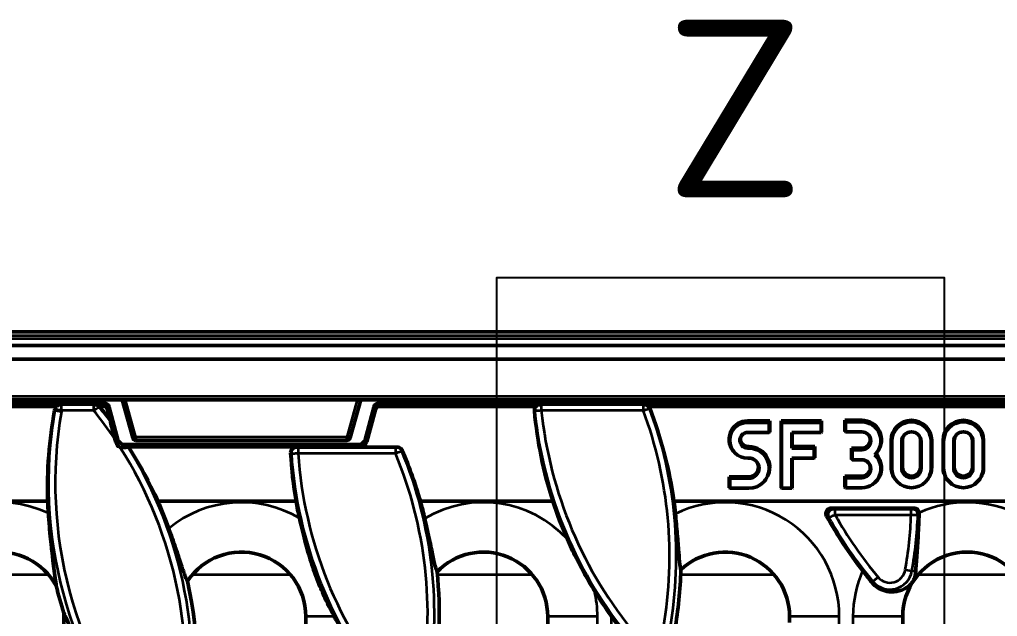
# Model space of a CAD drawing. Header units: millimetres. Extents: x 0 to 4362, y -130 to 2100.
# Drawn here: x 2029.8 to 2174.1, y 978.6 to 1066.7 of the extents above; entities that cross this region are included whole.
import ezdxf

# ---------------------------------------------------------------- set-up
doc = ezdxf.new("R2010")
doc.units = ezdxf.units.MM
doc.header["$LTSCALE"] = 5
for name, color, linetype, lineweight in [('Detailumgrenzung (ISO)', 7, 'Continuous', 25), ('Sichtbar (ISO)', 7, 'Continuous', 50), ('Sichtbar schmal (ISO)', 7, 'Continuous', 35)]:
    doc.layers.add(name, color=color, linetype=linetype, lineweight=lineweight)
doc.styles.add('Bezeichnungstext (DIN)', font='isocpeur.ttf')

# ---------------------------------------------------------------- blocks, each defined once
blk = doc.blocks.new('2DDetail0')
at = {"layer": 'Detailumgrenzung (ISO)', "flags": 128}
blk.add_lwpolyline([(420.04, 129.973), (433.266, 129.973), (433.266, 205.725), (420.04, 205.725), (420.04, 129.973)], dxfattribs=at)
at = {"layer": 'Detailumgrenzung (ISO)', "insert": (425.007, 208.1), "char_height": 5.25, "attachment_point": 7, "style": 'Bezeichnungstext (DIN)'}
blk.add_mtext('Z', dxfattribs=at)

msp = doc.modelspace()

# ---------------------------------------------------------------- linework, layer by layer
at = {"layer": 'Sichtbar (ISO)'}
for p, q in [((2312.521, 1020.615), (1812.521, 1020.615)), ((2312.521, 1018.615), (1812.521, 1018.615)), ((2312.521, 1016.615), (1812.521, 1016.615)), ((1920.371, 1010.615), (2045.258, 1010.615)), ((2042.037, 1010.232), (1927.798, 1010.232)), ((2035.763, 1009.865), (1947.205, 1009.865)), ((2035.182, 1009.615), (1947.787, 1009.615)), ((2041.755, 1009.865), (2040.941, 1009.865)), ((2041.522, 1009.615), (2042.416, 1009.615)), ((2044.279, 1004.722), (2043.001, 1009.492)), ((2046.466, 1004.982), (2044.913, 1010.615)), ((2045.419, 1010.616), (2079.624, 1010.616)), ((2080.13, 1010.615), (2078.576, 1004.982)), ((2079.784, 1010.615), (2204.671, 1010.615)), ((2082.042, 1009.492), (2080.764, 1004.722)), ((2105.999, 1009.615), (2082.627, 1009.615)), ((2197.244, 1010.232), (2083.006, 1010.232)), ((2083.288, 1009.865), (2106.581, 1009.865)), ((2182.317, 1009.865), (2122.061, 1009.865)), ((2181.734, 1009.615), (2122.642, 1009.615)), ((2043.167, 1007.515), (2042.722, 1009.129)), ((2081.015, 1004.394), (2082.32, 1009.129)), ((2043.159, 1007.469), (2043.161, 1007.48)), ((2137.271, 1007.495), (2140.521, 1007.495)), ((2137.271, 1007.266), (2140.434, 1007.266)), ((2140.521, 1007.495), (2140.434, 1007.266)), ((2140.434, 1007.266), (2140.434, 1005.79)), ((2140.521, 1007.495), (2140.521, 1005.845)), ((2142.188, 1007.495), (2148.188, 1007.495)), ((2142.188, 1007.495), (2142.276, 1007.266)), ((2142.188, 997.595), (2142.188, 1007.495)), ((2142.276, 1007.266), (2148.101, 1007.266)), ((2142.276, 997.54), (2142.276, 1007.266)), ((2148.188, 1007.495), (2148.101, 1007.266)), ((2148.101, 1007.266), (2148.101, 1005.79)), ((2148.188, 1007.495), (2148.188, 1005.845)), ((2151.609, 1007.581), (2151.696, 1007.353)), ((2151.609, 1005.931), (2151.609, 1007.581)), ((2151.609, 1007.581), (2154.109, 1007.581)), ((2151.696, 1005.876), (2151.696, 1007.353)), ((2151.696, 1007.353), (2154.109, 1007.353)), ((2140.434, 1005.79), (2137.271, 1005.79)), ((2140.521, 1005.845), (2140.434, 1005.79)), ((2148.101, 1005.79), (2143.767, 1005.79)), ((2143.767, 1005.79), (2143.767, 1003.472)), ((2143.855, 1005.79), (2143.855, 1003.7)), ((2148.188, 1005.845), (2148.101, 1005.79)), ((2151.609, 1005.931), (2151.696, 1005.876)), ((2154.109, 1005.876), (2151.696, 1005.876)), ((2043.957, 1004.303), (2043.831, 1004.773)), ((2079.799, 1003.982), (2045.244, 1003.982)), ((2045.776, 1003.615), (2045.77, 1003.611)), ((2080.046, 1003.66), (2045.836, 1003.66)), ((2046.948, 1004.615), (2078.094, 1004.615)), ((2070.592, 1003.615), (2085.515, 1003.615)), ((2137.271, 1003.7), (2137.438, 1003.7)), ((2143.855, 1003.7), (2143.767, 1003.472)), ((2143.855, 1003.7), (2147.188, 1003.7)), ((2147.188, 1003.7), (2147.101, 1003.472)), ((2147.188, 1003.7), (2147.188, 1002.05)), ((2158.442, 1000.651), (2158.442, 1004.611)), ((2158.53, 1000.51), (2158.53, 1004.47)), ((2160.021, 1000.51), (2160.021, 1004.47)), ((2160.109, 1004.611), (2160.109, 1000.651)), ((2162.776, 1000.651), (2162.776, 1004.611)), ((2162.863, 1004.47), (2162.863, 1000.51)), ((2164.355, 1004.47), (2164.355, 1000.51)), ((2164.442, 1004.611), (2164.442, 1000.651)), ((2166.109, 1000.651), (2166.109, 1004.611)), ((2166.196, 1000.51), (2166.196, 1004.47)), ((2167.688, 1000.51), (2167.688, 1004.47)), ((2167.776, 1004.611), (2167.776, 1000.651)), ((2170.442, 1000.651), (2170.442, 1004.611)), ((2170.53, 1004.47), (2170.53, 1000.51)), ((2172.021, 1004.47), (2172.021, 1000.51)), ((2172.109, 1004.611), (2172.109, 1000.651)), ((2135.167, 1003.017), (2135.097, 1003.105)), ((2137.271, 1003.472), (2137.438, 1003.472)), ((2143.767, 1003.472), (2147.101, 1003.472)), ((2147.101, 1003.472), (2147.101, 1001.995)), ((2152.609, 1003.456), (2152.696, 1003.228)), ((2152.609, 1001.806), (2152.609, 1003.456)), ((2152.609, 1003.456), (2154.109, 1003.456)), ((2152.696, 1001.752), (2152.696, 1003.228)), ((2152.696, 1003.228), (2154.109, 1003.228)), ((2156.345, 1002.837), (2156.415, 1002.926)), ((2137.438, 1001.995), (2137.271, 1001.995)), ((2147.101, 1001.995), (2143.767, 1001.995)), ((2143.767, 1001.995), (2143.767, 997.54)), ((2143.855, 1001.995), (2143.855, 997.595)), ((2147.188, 1002.05), (2147.101, 1001.995)), ((2152.609, 1001.806), (2152.696, 1001.752)), ((2154.109, 1001.752), (2152.696, 1001.752)), ((2134.521, 999.245), (2137.438, 999.245)), ((2134.521, 999.245), (2134.609, 999.017)), ((2134.521, 997.595), (2134.521, 999.245)), ((2151.609, 999.332), (2151.696, 999.104)), ((2151.609, 997.682), (2151.609, 999.332)), ((2151.609, 999.332), (2154.109, 999.332)), ((2134.609, 999.017), (2137.438, 999.017)), ((2134.609, 997.54), (2134.609, 999.017)), ((2139.806, 998.69), (2139.875, 998.778)), ((2151.696, 997.627), (2151.696, 999.104)), ((2151.696, 999.104), (2154.109, 999.104)), ((2156.345, 998.712), (2156.415, 998.801)), ((2159.14, 998.744), (2159.071, 998.833)), ((2163.745, 998.744), (2163.814, 998.833)), ((2166.806, 998.744), (2166.737, 998.833)), ((2171.411, 998.744), (2171.48, 998.833)), ((2134.521, 997.595), (2134.609, 997.54)), ((2137.438, 997.54), (2134.609, 997.54)), ((2142.188, 997.595), (2142.276, 997.54)), ((2143.767, 997.54), (2142.276, 997.54)), ((2143.855, 997.595), (2143.767, 997.54)), ((2151.609, 997.682), (2151.696, 997.627)), ((2154.109, 997.627), (2151.696, 997.627)), ((2033.905, 995.615), (1947.692, 995.615)), ((2070.578, 995.615), (2050.191, 995.615)), ((2108.482, 995.615), (2088.942, 995.615)), ((2188.699, 995.615), (2126.383, 995.615)), ((2149.614, 994.615), (2161.787, 994.615)), ((2036.307, 978.615), (2036.307, 952.005)), ((2072.021, 978.615), (2072.021, 960.576)), ((2107.736, 978.615), (2107.736, 969.148)), ((2143.45, 978.615), (2143.45, 977.719)), ((2160.164, 955.301), (2160.164, 978.615))]:
    msp.add_line(p, q, dxfattribs=at)
for centre, radius, start, end in [((2046.948, 1005.115), 0.5, 195.42277, 270), ((2078.094, 1005.115), 0.5, 270, 344.57723), ((2096.89, 998.323), 63.043, 182.46202, 184.07047), ((1992.438, 970.336), 63.043, 19.71358, 23.63996), ((2132.604, 1006.895), 63.043, 190.30676, 192.61502), ((2028.153, 978.907), 63.043, 12.98501, 15.36855), ((2168.319, 1015.466), 63.043, 198.35353, 203.80887), ((2063.867, 987.478), 63.043, 5.73078, 7.41562), ((2204.033, 1024.038), 63.043, 209.044, 217.82118), ((2026.807, 978.615), 9.5, 28.40856, 168.88919), ((2062.521, 978.615), 9.5, 0, 146.89572), ((2098.236, 978.615), 9.5, 0, 135.95893), ((2133.95, 978.615), 9.5, 0, 133.55183), ((2169.664, 978.615), 9.5, 36.21636, 180), ((2028.153, 978.907), 63.568, 350.18516, 5.69885), ((2063.867, 987.478), 63.568, 350.18516, 358.21677), ((1992.438, 970.336), 63.568, 350.18516, 12.23193), ((2096.89, 998.323), 63.568, 193.82352, 197.58969), ((2168.319, 1015.466), 63.043, 211.66369, 215.66799), ((2026.807, 978.615), 9.5, 0, 3.00465)]:
    msp.add_arc(centre, radius, start, end, dxfattribs=at)
for centre, major_axis, ratio, start_param, end_param in [((1992.438, 969.544), (0, 63.369), 0.9999219, 5.3548954, 5.3959614), ((2041.753, 1008.864), (0.61, 0.795), 0.9978252, 6.2144165, 6.9366326), ((2042.034, 1009.231), (0.61, 0.795), 0.9978252, 5.629738, 6.9366326), ((2041.757, 1008.869), (0.972, -0.239), 0.9922466, 0.5062967, 1.0909752), ((2083.008, 1009.231), (-0.61, 0.795), 0.9978252, 5.629738, 6.9366326), ((2083.285, 1008.869), (0.972, 0.239), 0.9922466, 2.0506175, 2.635296), ((2083.29, 1008.864), (-0.61, 0.795), 0.9978252, 5.629738, 6.3519541), ((2063.867, 986.689), (0, 63.155), 0.9999219, 4.8542001, 5.0793351), ((2096.89, 997.536), (0, -63.019), 0.9999219, 4.5287851, 4.7428689), ((2038.194, 1008.436), (0, 3.315), 0.9999219, 1.3200111, 1.3871924), ((2168.319, 1014.681), (0, -62.805), 0.9999219, 4.8031258, 5.0208322), ((2137.271, 1004.772), (-2.75, 0), 0.9899495, 4.712389, 6.9423043), ((2137.271, 1004.631), (-2.663, 0), 0.9899495, 4.712389, 7.8539816), ((2154.109, 1004.694), (2.917, 0), 0.9899495, 5.6240663, 7.8539816), ((2154.109, 1004.552), (2.829, 0), 0.9899495, 5.4554899, 7.8539816), ((2161.442, 1004.611), (-3, 0), 0.9899495, 3.1415927, 6.2831853), ((2161.442, 1004.47), (-2.913, 0), 0.9899495, 3.1415927, 6.2831853), ((2169.109, 1004.611), (-3, 0), 0.9899495, 3.1415927, 6.2831853), ((2169.109, 1004.47), (-2.913, 0), 0.9899495, 3.1415927, 6.2831853), ((2137.271, 1004.631), (-1.171, 0), 0.9899495, 4.712389, 7.8539816), ((2137.271, 1004.772), (-1.083, 0), 0.9899495, 5.675199, 7.8539816), ((2154.109, 1004.552), (1.337, 0), 0.9899495, 4.712389, 7.8539816), ((2154.109, 1004.694), (1.25, 0), 0.9899495, 4.712389, 6.8978807), ((2161.442, 1004.47), (-1.421, 0), 0.9899495, 3.1415927, 6.2831853), ((2161.442, 1004.611), (-1.333, 0), 0.9899495, 5.6657552, 6.2831853), ((2161.442, 1004.611), (1.333, 0), 0.9899495, 0, 0.6174301), ((2169.109, 1004.47), (-1.421, 0), 0.9899495, 3.1415927, 6.2831853), ((2169.109, 1004.611), (-1.333, 0), 0.9899495, 5.6657552, 6.2831853), ((2169.109, 1004.611), (1.333, 0), 0.9899495, 0, 0.6174301), ((2044.924, 1004.564), (-0.61, -0.795), 0.9978252, 5.629738, 6.5929285), ((2045.246, 1004.983), (-0.61, -0.795), 0.9978252, 5.629738, 6.9366326), ((1992.438, 969.544), (0, 63.369), 0.9999219, 5.1364054, 5.2808937), ((2079.797, 1004.983), (0.61, -0.795), 0.9978252, 5.629738, 6.9366326), ((2080.05, 1004.654), (0.972, 0.239), 0.9922466, 4.469994, 5.7768886), ((2137.438, 1000.647), (3.083, 0), 0.9899495, 5.6240663, 7.8539816), ((2132.604, 1006.108), (0, -62.912), 0.9999219, 4.7653749, 4.8799651), ((2028.153, 978.116), (0, 63.262), 0.9999219, 4.9926527, 5.1189066), ((2137.438, 1000.506), (2.996, 0), 0.9899495, 4.712389, 7.8539816), ((2154.109, 1000.428), (2.829, 0), 0.9899495, 4.712389, 7.1108807), ((2154.109, 1000.569), (2.917, 0), 0.9899495, 5.6240663, 7.0744069), ((2137.438, 1000.506), (1.504, 0), 0.9899495, 4.712389, 7.8539816), ((2137.438, 1000.647), (1.417, 0), 0.9899495, 4.712389, 6.9030328), ((2154.109, 1000.428), (1.337, 0), 0.9899495, 4.712389, 7.8539816), ((2154.109, 1000.569), (1.25, 0), 0.9899495, 4.712389, 6.8978807), ((2161.442, 1000.651), (-3, 0), 0.9899495, 0, 0.659119), ((2161.442, 1000.651), (-1.333, 0), 0.9899495, 0, 3.1415927), ((2161.442, 1000.651), (3, 0), 0.9899495, 5.6240663, 6.2831853), ((2169.109, 1000.651), (-3, 0), 0.9899495, 0, 0.659119), ((2169.109, 1000.651), (-1.333, 0), 0.9899495, 0, 3.1415927), ((2169.109, 1000.651), (3, 0), 0.9899495, 5.6240663, 6.2831853), ((2161.442, 1000.51), (2.913, 0), 0.9899495, 3.1415927, 6.2831853), ((2161.442, 1000.51), (1.421, 0), 0.9899495, 3.1415927, 6.2831853), ((2169.109, 1000.51), (2.913, 0), 0.9899495, 3.1415927, 6.2831853), ((2169.109, 1000.51), (1.421, 0), 0.9899495, 3.1415927, 6.2831853)]:
    msp.add_ellipse(centre, major_axis=major_axis, ratio=ratio, start_param=start_param, end_param=end_param, dxfattribs=at)
for points, knots in [([(2034.983, 1009.259), (2035.009, 1009.36), (2035.054, 1009.455), (2035.137, 1009.566), (2035.159, 1009.591), (2035.182, 1009.615)], [0, 0, 0, 0, 0.031587435, 0.031587435, 0.041711442, 0.041711442, 0.041711442, 0.041711442]), ([(2035.182, 1009.615), (2035.229, 1009.665), (2035.283, 1009.709), (2035.405, 1009.784), (2035.473, 1009.814), (2035.615, 1009.855), (2035.689, 1009.865), (2035.763, 1009.865)], [0.041508097, 0.041508097, 0.041508097, 0.041508097, 0.062275391, 0.062275391, 0.084479977, 0.084479977, 0.106713337, 0.106713337, 0.106713337, 0.106713337]), ([(2040.941, 1009.865), (2041.045, 1009.865), (2041.149, 1009.845), (2041.308, 1009.779), (2041.367, 1009.746), (2041.457, 1009.678), (2041.491, 1009.648), (2041.522, 1009.615)], [0, 0, 0, 0, 0.031340775, 0.031340775, 0.051598318, 0.051598318, 0.065192147, 0.065192147, 0.065192147, 0.065192147]), ([(2105.777, 1008.99), (2105.768, 1009.093), (2105.779, 1009.197), (2105.84, 1009.396), (2105.891, 1009.489), (2105.971, 1009.585), (2105.984, 1009.6), (2105.999, 1009.615)], [0, 0, 0, 0, 0.031340461, 0.031340461, 0.062954129, 0.062954129, 0.06916463, 0.06916463, 0.06916463, 0.06916463]), ([(2105.999, 1009.615), (2106.055, 1009.675), (2106.12, 1009.725), (2106.251, 1009.798), (2106.314, 1009.823), (2106.445, 1009.857), (2106.513, 1009.865), (2106.581, 1009.865)], [0.068793686, 0.068793686, 0.068793686, 0.068793686, 0.093435792, 0.093435792, 0.113730318, 0.113730318, 0.134052036, 0.134052036, 0.134052036, 0.134052036]), ([(2122.061, 1009.865), (2122.165, 1009.865), (2122.269, 1009.845), (2122.462, 1009.765), (2122.549, 1009.707), (2122.63, 1009.628), (2122.636, 1009.622), (2122.642, 1009.615)], [0, 0, 0, 0, 0.031355963, 0.031355963, 0.062575403, 0.062575403, 0.065256026, 0.065256026, 0.065256026, 0.065256026]), ([(2122.642, 1009.615), (2122.676, 1009.58), (2122.707, 1009.541), (2122.766, 1009.452), (2122.792, 1009.401), (2122.813, 1009.347)], [0.065493666, 0.065493666, 0.065493666, 0.065493666, 0.0803263, 0.0803263, 0.097763983, 0.097763983, 0.097763983, 0.097763983]), ([(2043.831, 1004.773), (2043.731, 1005.147), (2043.623, 1005.557), (2043.416, 1006.356), (2043.317, 1006.745), (2043.21, 1007.197), (2043.179, 1007.334), (2043.161, 1007.432), (2043.158, 1007.453), (2043.158, 1007.465), (2043.158, 1007.468), (2043.159, 1007.469)], [1.02240897, 1.02240897, 1.02240897, 1.02240897, 1.1385478, 1.1385478, 1.25468663, 1.25468663, 1.29853681, 1.29853681, 1.3120138, 1.3120138, 1.31586005, 1.31586005, 1.31586005, 1.31586005]), ([(2044.585, 1003.621), (2044.679, 1003.587), (2044.777, 1003.569), (2044.891, 1003.564), (2044.907, 1003.564), (2044.923, 1003.564)], [-0.174126598, -0.174126598, -0.174126598, -0.174126598, -0.14312711, -0.14312711, -0.137970745, -0.137970745, -0.137970745, -0.137970745]), ([(2045.77, 1003.611), (2045.763, 1003.606), (2045.738, 1003.6), (2045.654, 1003.59), (2045.566, 1003.584), (2045.373, 1003.574), (2045.231, 1003.57), (2045.046, 1003.566), (2044.986, 1003.565), (2044.923, 1003.564)], [0.00843399, 0.00843399, 0.00843399, 0.00843399, 0.03508812, 0.03508812, 0.07264121, 0.07264121, 0.11424483, 0.11424483, 0.13191335, 0.13191335, 0.13191335, 0.13191335]), ([(2069.785, 1002.777), (2069.78, 1002.879), (2069.795, 1002.982), (2069.864, 1003.177), (2069.917, 1003.268), (2070.056, 1003.423), (2070.141, 1003.487), (2070.291, 1003.56), (2070.349, 1003.58), (2070.469, 1003.608), (2070.53, 1003.615), (2070.592, 1003.615)], [0, 0, 0, 0, 0.03121399, 0.03121399, 0.06262364, 0.06262364, 0.09419039, 0.09419039, 0.11267128, 0.11267128, 0.13114079, 0.13114079, 0.13114079, 0.13114079]), ([(2085.515, 1003.615), (2085.619, 1003.615), (2085.723, 1003.595), (2085.916, 1003.516), (2086.004, 1003.459), (2086.154, 1003.313), (2086.213, 1003.226), (2086.254, 1003.131)], [0, 0, 0, 0, 0.03132609, 0.03132609, 0.062742991, 0.062742991, 0.094204743, 0.094204743, 0.094204743, 0.094204743]), ([(2035.163, 983.135), (2035.148, 983.394), (2035.087, 983.848), (2034.969, 984.727), (2034.9, 985.233), (2034.728, 986.544), (2034.53, 988.058), (2034.208, 991.272), (2034.098, 992.552), (2034.006, 993.848)], [-1.8212433, -1.8212433, -1.8212433, -1.8212433, -1.4295642, -1.4295642, -1.02674, -1.02674, -0.3899721, -0.3899721, 0, 0, 0, 0]), ([(2126.595, 993.774), (2126.698, 992.746), (2126.791, 991.724), (2126.953, 989.795), (2127.022, 988.889), (2127.143, 987.388), (2127.196, 986.757), (2127.3, 985.915), (2127.349, 985.641), (2127.404, 985.5)], [-1.0989319, -1.0989319, -1.0989319, -1.0989319, -0.7903241, -0.7903241, -0.4837906, -0.4837906, -0.2109114, -0.2109114, 0, 0, 0, 0]), ([(2148.918, 993.431), (2148.866, 993.524), (2148.833, 993.625), (2148.809, 993.834), (2148.818, 993.939), (2148.874, 994.138), (2148.921, 994.23), (2149.048, 994.392), (2149.127, 994.46), (2149.277, 994.545), (2149.341, 994.571), (2149.475, 994.606), (2149.545, 994.615), (2149.614, 994.615)], [0, 0, 0, 0, 0.0317455, 0.0317455, 0.06298727, 0.06298727, 0.09387365, 0.09387365, 0.12474902, 0.12474902, 0.14554937, 0.14554937, 0.16641197, 0.16641197, 0.16641197, 0.16641197]), ([(2161.787, 994.615), (2161.892, 994.615), (2161.995, 994.595), (2162.188, 994.515), (2162.275, 994.458), (2162.422, 994.312), (2162.481, 994.226), (2162.544, 994.077), (2162.561, 994.021), (2162.575, 993.943), (2162.578, 993.923), (2162.58, 993.902)], [0, 0, 0, 0, 0.03134603, 0.03134603, 0.06245471, 0.06245471, 0.09348066, 0.09348066, 0.11095114, 0.11095114, 0.11718627, 0.11718627, 0.11718627, 0.11718627]), ([(2162.584, 993.79), (2162.546, 992.703), (2162.496, 991.627), (2162.38, 989.58), (2162.314, 988.605), (2162.179, 986.764), (2162.113, 985.942), (2162.074, 985.306), (2162.072, 985.273), (2162.07, 985.239)], [-1.2538401, -1.2538401, -1.2538401, -1.2538401, -0.9185975, -0.9185975, -0.587482, -0.587482, -0.230122, -0.230122, -0.2105743, -0.2105743, -0.2105743, -0.2105743]), ([(2076.191, 978.615), (2075.798, 979.362), (2075.424, 980.108), (2074.731, 981.583), (2074.419, 982.287), (2073.825, 983.738), (2073.564, 984.423), (2072.958, 986.14), (2072.64, 987.145), (2071.751, 990.21), (2071.404, 991.691), (2071.083, 993.126)], [-1.1602232, -1.1602232, -1.1602232, -1.1602232, -0.9844559, -0.9844559, -0.8195174, -0.8195174, -0.6621821, -0.6621821, -0.4412502, -0.4412502, 0, 0, 0, 0]), ([(2089.584, 993.073), (2089.801, 992.129), (2090.01, 991.19), (2090.394, 989.408), (2090.569, 988.57), (2090.879, 987.119), (2091.016, 986.493), (2091.238, 985.635), (2091.328, 985.355), (2091.407, 985.219)], [-1.0821006, -1.0821006, -1.0821006, -1.0821006, -0.7923876, -0.7923876, -0.5039885, -0.5039885, -0.2268958, -0.2268958, 0, 0, 0, 0]), ([(2051.787, 991.601), (2052.132, 990.637), (2052.466, 989.677), (2053.085, 987.859), (2053.369, 987.004), (2053.848, 985.58), (2054.054, 984.98), (2054.36, 984.183), (2054.475, 983.927), (2054.563, 983.804)], [-1.0965655, -1.0965655, -1.0965655, -1.0965655, -0.7906032, -0.7906032, -0.486598, -0.486598, -0.2130994, -0.2130994, 0, 0, 0, 0]), ([(2114.66, 982.373), (2114.16, 983.182), (2113.675, 984.006), (2112.75, 985.67), (2112.335, 986.456), (2111.463, 988.205), (2111.041, 989.109), (2110.641, 990.016)], [-0.84283249, -0.84283249, -0.84283249, -0.84283249, -0.55864885, -0.55864885, -0.29769365, -0.29769365, 0, 0, 0, 0]), ([(2162.07, 985.239), (2162.045, 984.811), (2161.956, 984.457), (2161.826, 984.106), (2161.793, 984.032), (2161.74, 983.922), (2161.715, 983.875), (2161.662, 983.784), (2161.636, 983.742), (2161.577, 983.654), (2161.543, 983.609), (2161.459, 983.503), (2161.404, 983.44), (2161.074, 983.103), (2160.636, 982.76), (2159.547, 982.342), (2159.016, 982.233), (2158.055, 982.266), (2157.659, 982.333), (2156.904, 982.602), (2156.557, 982.784), (2155.998, 983.21), (2155.782, 983.42), (2155.592, 983.657)], [-1.7471477, -1.7471477, -1.7471477, -1.7471477, -1.4626889, -1.4626889, -1.3655369, -1.3655369, -1.3010904, -1.3010904, -1.2437052, -1.2437052, -1.1811, -1.1811, -1.1010843, -1.1010843, -0.7864133, -0.7864133, -0.5556324, -0.5556324, -0.4071824, -0.4071824, -0.2772727, -0.2772727, -0.1830919, -0.1830919, -0.1830919, -0.1830919]), ([(2043.656, 964.551), (2042.666, 966.111), (2041.676, 967.799), (2039.696, 971.494), (2038.741, 973.508), (2037.474, 976.394), (2036.943, 977.691), (2036.567, 978.537), (2036.55, 978.577), (2036.532, 978.615)], [5.0571531, 5.0571531, 5.0571531, 5.0571531, 5.5983494, 5.5983494, 6.239433, 6.239433, 6.6427143, 6.6427143, 6.6624845, 6.6624845, 6.6624845, 6.6624845]), ([(2079.37, 973.123), (2078.38, 974.683), (2077.39, 976.37), (2076.385, 978.246), (2076.287, 978.431), (2076.191, 978.615)], [5.05715306, 5.05715306, 5.05715306, 5.05715306, 5.59834942, 5.59834942, 5.65736038, 5.65736038, 5.65736038, 5.65736038]), ([(2119.859, 975.07), (2119.766, 975.186), (2119.673, 975.303), (2118.785, 976.426), (2117.968, 977.502), (2117.167, 978.615)], [3.88143532, 3.88143532, 3.88143532, 3.88143532, 3.9265985, 3.9265985, 4.32114627, 4.32114627, 4.32114627, 4.32114627])]:
    msp.add_open_spline(points, degree=3, knots=knots, dxfattribs=at)
for points in [[(2041.522, 1009.615), (2041.537, 1009.599), (2041.552, 1009.583), (2041.566, 1009.565)], [(2045.258, 1010.615), (2045.311, 1010.615), (2045.366, 1010.616), (2045.419, 1010.616)], [(2079.624, 1010.616), (2079.676, 1010.616), (2079.731, 1010.615), (2079.784, 1010.615)], [(2162.58, 993.902), (2162.584, 993.865), (2162.585, 993.827), (2162.584, 993.79)], [(2155.592, 983.657), (2155.142, 984.219), (2154.686, 984.797), (2154.233, 985.38)], [(2036.532, 978.615), (2036.419, 978.864), (2036.346, 979.015), (2036.294, 979.113)], [(2117.167, 978.615), (2117.145, 978.646), (2117.124, 978.676), (2117.102, 978.706)]]:
    msp.add_open_spline(points, degree=3, dxfattribs=at)
for points, weights in [([(2043.161, 1007.48), (2043.164, 1007.497), (2043.167, 1007.515)], [1, 1.00000279167, 1.00000537019]), ([(2045.836, 1003.66), (2045.806, 1003.637), (2045.776, 1003.615)], [1.00000260634, 1.00000145906, 1])]:
    msp.add_rational_spline(points, weights, degree=2, dxfattribs=at)
at = {"layer": 'Sichtbar schmal (ISO)'}
for p, q in [((1812.521, 1020.115), (2312.521, 1020.115)), ((2312.521, 1019.615), (1812.521, 1019.615)), ((1812.521, 1018.589), (2312.521, 1018.589)), ((2312.521, 1011.115), (1812.521, 1011.115)), ((2040.689, 1009.852), (2035.971, 1009.852)), ((2035.971, 1009.054), (2035.971, 1009.852)), ((2040.689, 1009.852), (2040.689, 1009.054)), ((2040.941, 1009.865), (2040.937, 1009.862)), ((2041.559, 1009.56), (2041.566, 1009.565)), ((2042.037, 1010.232), (2041.755, 1009.865)), ((2042.722, 1009.129), (2043.001, 1009.492)), ((2046.948, 1005.072), (2045.419, 1010.616)), ((2079.624, 1010.616), (2078.094, 1005.072)), ((2082.042, 1009.492), (2082.32, 1009.129)), ((2083.288, 1009.865), (2083.006, 1010.232)), ((2121.847, 1009.852), (2106.787, 1009.852)), ((2106.787, 1009.852), (2106.787, 1009.054)), ((2121.847, 1009.852), (2121.847, 1009.054)), ((2122.061, 1009.865), (2122.056, 1009.862)), ((2034.935, 1009.041), (2034.949, 1009.039)), ((2034.949, 1009.039), (2035.931, 1008.869)), ((2035.971, 1009.054), (2040.689, 1009.054)), ((2106.787, 1009.054), (2121.847, 1009.054)), ((2137.271, 1007.495), (2137.271, 1007.266)), ((2154.109, 1007.581), (2154.109, 1007.353)), ((2046.948, 1005.072), (2046.948, 1004.615)), ((2078.094, 1005.072), (2046.948, 1005.072)), ((2078.094, 1004.615), (2078.094, 1005.072)), ((2044.279, 1004.722), (2043.957, 1004.303)), ((2044.923, 1003.564), (2045.244, 1003.982)), ((2070.881, 1003.517), (2070.881, 1002.72)), ((2085.251, 1003.517), (2070.881, 1003.517)), ((2079.799, 1003.982), (2080.046, 1003.66)), ((2081.015, 1004.394), (2080.764, 1004.722)), ((2085.251, 1003.517), (2085.251, 1002.72)), ((2137.271, 1003.7), (2137.271, 1003.472)), ((2137.438, 1003.7), (2137.438, 1003.472)), ((2158.442, 1004.611), (2158.53, 1004.47)), ((2160.109, 1004.611), (2160.021, 1004.47)), ((2162.776, 1004.611), (2162.863, 1004.47)), ((2164.442, 1004.611), (2164.355, 1004.47)), ((2166.109, 1004.611), (2166.196, 1004.47)), ((2167.776, 1004.611), (2167.688, 1004.47)), ((2170.442, 1004.611), (2170.53, 1004.47)), ((2172.109, 1004.611), (2172.021, 1004.47)), ((2070.881, 1002.72), (2085.251, 1002.72)), ((2154.109, 1003.456), (2154.109, 1003.228)), ((2158.442, 1000.651), (2158.53, 1000.51)), ((2160.109, 1000.651), (2160.021, 1000.51)), ((2162.776, 1000.651), (2162.863, 1000.51)), ((2164.442, 1000.651), (2164.355, 1000.51)), ((2166.109, 1000.651), (2166.196, 1000.51)), ((2167.776, 1000.651), (2167.688, 1000.51)), ((2170.442, 1000.651), (2170.53, 1000.51)), ((2172.109, 1000.651), (2172.021, 1000.51)), ((2137.438, 999.245), (2137.438, 999.017)), ((2154.109, 999.332), (2154.109, 999.104)), ((2150.163, 993.62), (2150.163, 994.417)), ((2161.398, 994.417), (2150.163, 994.417)), ((2150.163, 993.62), (2161.398, 993.62)), ((2161.398, 993.62), (2161.398, 994.417)), ((2034.063, 984.748), (2019.551, 984.748)), ((2069.777, 984.748), (2055.266, 984.748)), ((2105.491, 984.748), (2091.452, 984.748)), ((2141.206, 984.748), (2127.376, 984.748)), ((2160.54, 985.504), (2161.522, 985.334)), ((2162.07, 985.239), (2161.522, 985.334)), ((2176.92, 984.748), (2162.409, 984.748)), ((2155.592, 983.657), (2155.749, 983.787)), ((2156.514, 984.425), (2155.749, 983.787)), ((2036.532, 978.615), (2036.307, 978.615)), ((2076.191, 978.615), (2072.021, 978.615)), ((2115.084, 978.615), (2107.736, 978.615)), ((2115.084, 964.238), (2115.084, 978.615)), ((2117.167, 978.615), (2117.101, 978.615)), ((2117.101, 978.615), (2117.101, 961.25)), ((2150.798, 978.615), (2143.45, 978.615)), ((2150.798, 972.809), (2150.798, 978.615)), ((2152.816, 978.615), (2152.816, 969.822)), ((2160.164, 978.615), (2152.816, 978.615))]:
    msp.add_line(p, q, dxfattribs=at)
for centre, radius, start, end in [((1992.438, 970.336), 62.861, 36.20901, 38.60863), ((2063.867, 987.478), 62.861, 350.18516, 20.3518), ((2096.89, 998.323), 62.861, 170.18516, 219.81484), ((2038.194, 1008.478), 3.292, 166.42934, 170.18516), ((2096.89, 998.323), 61.864, 170.18516, 219.81484), ((2038.194, 1008.478), 2.296, 165.47297, 170.18516), ((1992.438, 970.336), 61.864, 33.82549, 38.74477), ((2168.319, 1015.466), 62.861, 185.92167, 219.81484), ((2168.319, 1015.466), 61.864, 185.94972, 219.81484), ((2063.867, 987.478), 61.864, 350.18516, 20.4108), ((1992.438, 970.336), 61.864, 350.18516, 32.55053), ((1992.438, 970.336), 62.861, 350.18516, 31.96127), ((2132.604, 1006.895), 62.861, 183.84252, 219.81484), ((2132.604, 1006.895), 61.864, 183.86974, 219.81484), ((2028.153, 978.907), 61.864, 350.18516, 22.63852), ((2028.153, 978.907), 62.861, 350.18516, 22.57781), ((2026.807, 978.615), 16.848, 64.70584, 141.8086), ((2062.521, 978.615), 16.848, 59.45897, 129.57817), ((2098.236, 978.615), 16.848, 42.58596, 120.89781), ((2133.95, 978.615), 16.848, 0, 115.88258), ((2169.664, 978.615), 16.848, 10.89718, 114.86368), ((2204.033, 1024.038), 61.864, 209.45156, 219.81484), ((2099.581, 996.05), 61.864, 350.18516, 357.74867), ((2099.581, 996.05), 62.861, 350.18516, 357.77065), ((2204.033, 1024.038), 62.861, 209.33083, 219.81484), ((2169.664, 978.615), 16.848, 156.32904, 180), ((2158.278, 985.896), 3.292, 219.81484, 350.18516), ((2158.278, 985.896), 2.296, 219.81484, 350.18516), ((2098.236, 978.615), 16.848, 0, 12.88659), ((2133.95, 978.615), 16.848, 179.68953, 180)]:
    msp.add_arc(centre, radius, start, end, dxfattribs=at)
for centre, major_axis, ratio, start_param, end_param in [((2035.768, 1009.063), (-0.449, -0.662), 0.9956635, 3.7390994, 5.0695973), ((2040.937, 1009.063), (-0.479, 0.641), 0.9961908, 4.7442156, 5.6394546), ((2106.586, 1009.063), (0.391, 0.698), 0.9943144, 0.5137988, 2.1828269), ((2122.056, 1009.063), (-0.463, 0.652), 0.9959231, 4.4515914, 5.6642331), ((2046.948, 1005.115), (-0.482, -0.133), 0.0840398, 0, 1.5476161), ((2078.094, 1005.115), (0.482, -0.133), 0.0840398, 4.7355692, 6.2831853), ((2070.68, 1002.736), (-0.546, -0.584), 0.9918955, 3.8975191, 5.5272588), ((2085.46, 1002.736), (-0.665, 0.444), 0.9945147, 4.1265561, 5.2982219), ((2149.925, 993.636), (-0.404, -0.69), 0.9853254, 3.6774983, 5.7472797), ((2161.598, 993.636), (0.555, -0.577), 0.9921298, 0.7698917, 2.371701)]:
    msp.add_ellipse(centre, major_axis=major_axis, ratio=ratio, start_param=start_param, end_param=end_param, dxfattribs=at)
for points in [[(2035.768, 1009.862), (2035.766, 1009.863), (2035.765, 1009.864), (2035.763, 1009.865)], [(2106.586, 1009.862), (2106.584, 1009.863), (2106.582, 1009.864), (2106.581, 1009.865)], [(2122.803, 1009.34), (2122.807, 1009.342), (2122.81, 1009.345), (2122.813, 1009.347)], [(2034.983, 1009.259), (2034.986, 1009.256), (2034.99, 1009.253), (2034.993, 1009.25)], [(2105.777, 1008.99), (2105.782, 1008.987), (2105.788, 1008.984), (2105.793, 1008.981)], [(2085.515, 1003.615), (2085.496, 1003.588), (2085.478, 1003.56), (2085.46, 1003.533)], [(2086.196, 1003.042), (2086.215, 1003.071), (2086.235, 1003.101), (2086.254, 1003.131)]]:
    msp.add_open_spline(points, degree=3, dxfattribs=at)
for points, knots in [([(2035.971, 1009.852), (2035.958, 1009.852), (2035.946, 1009.852), (2035.914, 1009.853), (2035.895, 1009.853), (2035.848, 1009.854), (2035.823, 1009.855), (2035.783, 1009.858), (2035.771, 1009.86), (2035.768, 1009.862)], [0, 0, 0, 0, 0.00373379, 0.00373379, 0.009707854, 0.009707854, 0.019266355, 0.019266355, 0.029870318, 0.029870318, 0.029870318, 0.029870318]), ([(2040.937, 1009.862), (2040.934, 1009.86), (2040.915, 1009.858), (2040.862, 1009.855), (2040.83, 1009.854), (2040.776, 1009.853), (2040.754, 1009.853), (2040.717, 1009.852), (2040.703, 1009.852), (2040.689, 1009.852)], [0, 0, 0, 0, 0.011919385, 0.011919385, 0.02266362, 0.02266362, 0.029378767, 0.029378767, 0.033575734, 0.033575734, 0.033575734, 0.033575734]), ([(2040.689, 1009.054), (2040.737, 1009.081), (2040.786, 1009.109), (2040.911, 1009.18), (2040.988, 1009.224), (2041.178, 1009.333), (2041.29, 1009.398), (2041.476, 1009.508), (2041.546, 1009.55), (2041.559, 1009.56)], [-0.033575734, -0.033575734, -0.033575734, -0.033575734, -0.029378767, -0.029378767, -0.02266362, -0.02266362, -0.011919385, -0.011919385, 0, 0, 0, 0]), ([(2106.787, 1009.852), (2106.752, 1009.852), (2106.717, 1009.853), (2106.659, 1009.855), (2106.635, 1009.856), (2106.607, 1009.858), (2106.599, 1009.859), (2106.59, 1009.861), (2106.587, 1009.861), (2106.586, 1009.862)], [0, 0, 0, 0, 0.010528679, 0.010528679, 0.020019319, 0.020019319, 0.025950969, 0.025950969, 0.02965825, 0.02965825, 0.02965825, 0.02965825]), ([(2122.056, 1009.862), (2122.054, 1009.86), (2122.04, 1009.858), (2121.999, 1009.855), (2121.973, 1009.854), (2121.925, 1009.853), (2121.905, 1009.853), (2121.873, 1009.852), (2121.86, 1009.852), (2121.847, 1009.852)], [0, 0, 0, 0, 0.010780748, 0.010780748, 0.020498606, 0.020498606, 0.026572267, 0.026572267, 0.030368305, 0.030368305, 0.030368305, 0.030368305]), ([(2121.847, 1009.054), (2121.904, 1009.07), (2121.962, 1009.087), (2122.11, 1009.13), (2122.199, 1009.156), (2122.416, 1009.22), (2122.536, 1009.256), (2122.726, 1009.314), (2122.789, 1009.334), (2122.803, 1009.34)], [-0.030368305, -0.030368305, -0.030368305, -0.030368305, -0.026572267, -0.026572267, -0.020498606, -0.020498606, -0.010780748, -0.010780748, 0, 0, 0, 0]), ([(2034.993, 1009.25), (2035.008, 1009.245), (2035.07, 1009.232), (2035.262, 1009.194), (2035.384, 1009.17), (2035.607, 1009.126), (2035.699, 1009.108), (2035.852, 1009.078), (2035.912, 1009.066), (2035.971, 1009.054)], [-0.029870318, -0.029870318, -0.029870318, -0.029870318, -0.019266355, -0.019266355, -0.009707854, -0.009707854, -0.00373379, -0.00373379, 0, 0, 0, 0]), ([(2105.793, 1008.981), (2105.799, 1008.981), (2105.81, 1008.981), (2105.854, 1008.983), (2105.895, 1008.985), (2106.033, 1008.994), (2106.15, 1009.003), (2106.439, 1009.025), (2106.613, 1009.039), (2106.787, 1009.054)], [-0.02965825, -0.02965825, -0.02965825, -0.02965825, -0.025950969, -0.025950969, -0.020019319, -0.020019319, -0.010528679, -0.010528679, 0, 0, 0, 0]), ([(2070.68, 1003.533), (2070.663, 1003.548), (2070.646, 1003.564), (2070.617, 1003.592), (2070.604, 1003.604), (2070.592, 1003.615)], [0, 0, 0, 0, 0.055012446, 0.055012446, 0.095200831, 0.095200831, 0.095200831, 0.095200831]), ([(2070.881, 1003.517), (2070.864, 1003.517), (2070.846, 1003.517), (2070.81, 1003.518), (2070.792, 1003.518), (2070.764, 1003.52), (2070.754, 1003.52), (2070.74, 1003.522), (2070.736, 1003.522), (2070.725, 1003.523), (2070.719, 1003.524), (2070.705, 1003.525), (2070.697, 1003.527), (2070.686, 1003.529), (2070.682, 1003.531), (2070.68, 1003.533)], [0, 0, 0, 0, 0.005188351, 0.005188351, 0.011117896, 0.011117896, 0.014823861, 0.014823861, 0.016676844, 0.016676844, 0.019641616, 0.019641616, 0.024385252, 0.024385252, 0.029647723, 0.029647723, 0.029647723, 0.029647723]), ([(2085.46, 1003.533), (2085.458, 1003.529), (2085.444, 1003.526), (2085.403, 1003.521), (2085.377, 1003.52), (2085.329, 1003.518), (2085.309, 1003.517), (2085.276, 1003.517), (2085.263, 1003.517), (2085.251, 1003.517)], [0, 0, 0, 0, 0.010823728, 0.010823728, 0.020580328, 0.020580328, 0.026678204, 0.026678204, 0.030489376, 0.030489376, 0.030489376, 0.030489376]), ([(2069.785, 1002.777), (2069.802, 1002.761), (2069.818, 1002.746), (2069.851, 1002.714), (2069.868, 1002.698), (2069.885, 1002.682)], [-0.10727868, -0.10727868, -0.10727868, -0.10727868, -0.05501245, -0.05501245, 0, 0, 0, 0]), ([(2069.885, 1002.682), (2069.893, 1002.681), (2069.912, 1002.681), (2069.969, 1002.681), (2070.005, 1002.681), (2070.077, 1002.683), (2070.107, 1002.684), (2070.161, 1002.686), (2070.183, 1002.687), (2070.251, 1002.689), (2070.3, 1002.691), (2070.437, 1002.697), (2070.528, 1002.702), (2070.708, 1002.71), (2070.795, 1002.715), (2070.881, 1002.72)], [-0.029647723, -0.029647723, -0.029647723, -0.029647723, -0.024385252, -0.024385252, -0.019641616, -0.019641616, -0.016676844, -0.016676844, -0.014823861, -0.014823861, -0.011117896, -0.011117896, -0.005188351, -0.005188351, 0, 0, 0, 0]), ([(2085.251, 1002.72), (2085.307, 1002.738), (2085.363, 1002.756), (2085.509, 1002.803), (2085.596, 1002.832), (2085.811, 1002.903), (2085.93, 1002.944), (2086.12, 1003.01), (2086.182, 1003.034), (2086.196, 1003.042)], [-0.030489376, -0.030489376, -0.030489376, -0.030489376, -0.026678204, -0.026678204, -0.020580328, -0.020580328, -0.010823728, -0.010823728, 0, 0, 0, 0]), ([(2148.918, 993.431), (2148.921, 993.429), (2148.924, 993.427), (2148.978, 993.395), (2149.028, 993.366), (2149.109, 993.317), (2149.14, 993.299), (2149.191, 993.268), (2149.211, 993.257), (2149.231, 993.245)], [-0.21181083, -0.21181083, -0.21181083, -0.21181083, -0.20499972, -0.20499972, -0.10329443, -0.10329443, -0.03972863, -0.03972863, 0, 0, 0, 0]), ([(2149.231, 993.245), (2149.248, 993.248), (2149.316, 993.273), (2149.507, 993.348), (2149.623, 993.394), (2149.829, 993.479), (2149.913, 993.514), (2150.054, 993.573), (2150.109, 993.596), (2150.163, 993.62)], [-0.03243527, -0.03243527, -0.03243527, -0.03243527, -0.020920749, -0.020920749, -0.010541463, -0.010541463, -0.004054409, -0.004054409, 0, 0, 0, 0]), ([(2149.925, 994.433), (2149.906, 994.444), (2149.886, 994.455), (2149.836, 994.485), (2149.805, 994.503), (2149.724, 994.551), (2149.674, 994.58), (2149.621, 994.611), (2149.618, 994.613), (2149.614, 994.615)], [0, 0, 0, 0, 0.03972863, 0.03972863, 0.10329443, 0.10329443, 0.20499972, 0.20499972, 0.21181083, 0.21181083, 0.21181083, 0.21181083]), ([(2150.163, 994.417), (2150.15, 994.417), (2150.136, 994.417), (2150.101, 994.417), (2150.08, 994.418), (2150.028, 994.42), (2149.998, 994.421), (2149.949, 994.426), (2149.931, 994.429), (2149.925, 994.433)], [0, 0, 0, 0, 0.004054409, 0.004054409, 0.010541463, 0.010541463, 0.020920749, 0.020920749, 0.03243527, 0.03243527, 0.03243527, 0.03243527]), ([(2161.598, 994.433), (2161.597, 994.431), (2161.595, 994.43), (2161.586, 994.428), (2161.578, 994.426), (2161.55, 994.422), (2161.526, 994.42), (2161.468, 994.417), (2161.433, 994.417), (2161.398, 994.417)], [0, 0, 0, 0, 0.003699873, 0.003699873, 0.009619669, 0.009619669, 0.019091344, 0.019091344, 0.029598983, 0.029598983, 0.029598983, 0.029598983]), ([(2161.398, 993.62), (2161.573, 993.614), (2161.749, 993.609), (2162.038, 993.603), (2162.155, 993.602), (2162.294, 993.601), (2162.334, 993.602), (2162.378, 993.603), (2162.389, 993.604), (2162.394, 993.605)], [-0.029598983, -0.029598983, -0.029598983, -0.029598983, -0.019091344, -0.019091344, -0.009619669, -0.009619669, -0.003699873, -0.003699873, 0, 0, 0, 0]), ([(2161.787, 994.615), (2161.763, 994.591), (2161.738, 994.568), (2161.675, 994.507), (2161.636, 994.47), (2161.598, 994.433)], [0.51162715, 0.51162715, 0.51162715, 0.51162715, 0.59384151, 0.59384151, 0.72199576, 0.72199576, 0.72199576, 0.72199576]), ([(2162.394, 993.605), (2162.433, 993.642), (2162.471, 993.68), (2162.535, 993.741), (2162.559, 993.766), (2162.584, 993.79)], [-0.72199576, -0.72199576, -0.72199576, -0.72199576, -0.59384151, -0.59384151, -0.51155524, -0.51155524, -0.51155524, -0.51155524])]:
    msp.add_open_spline(points, degree=3, knots=knots, dxfattribs=at)

# ---------------------------------------------------------------- block references
at = {"layer": 'Detailumgrenzung (ISO)', "xscale": 5, "yscale": 5, "zscale": 5}
msp.add_blockref('2DDetail0', (0, 0), dxfattribs=at)

doc.saveas('drawing.dxf')
